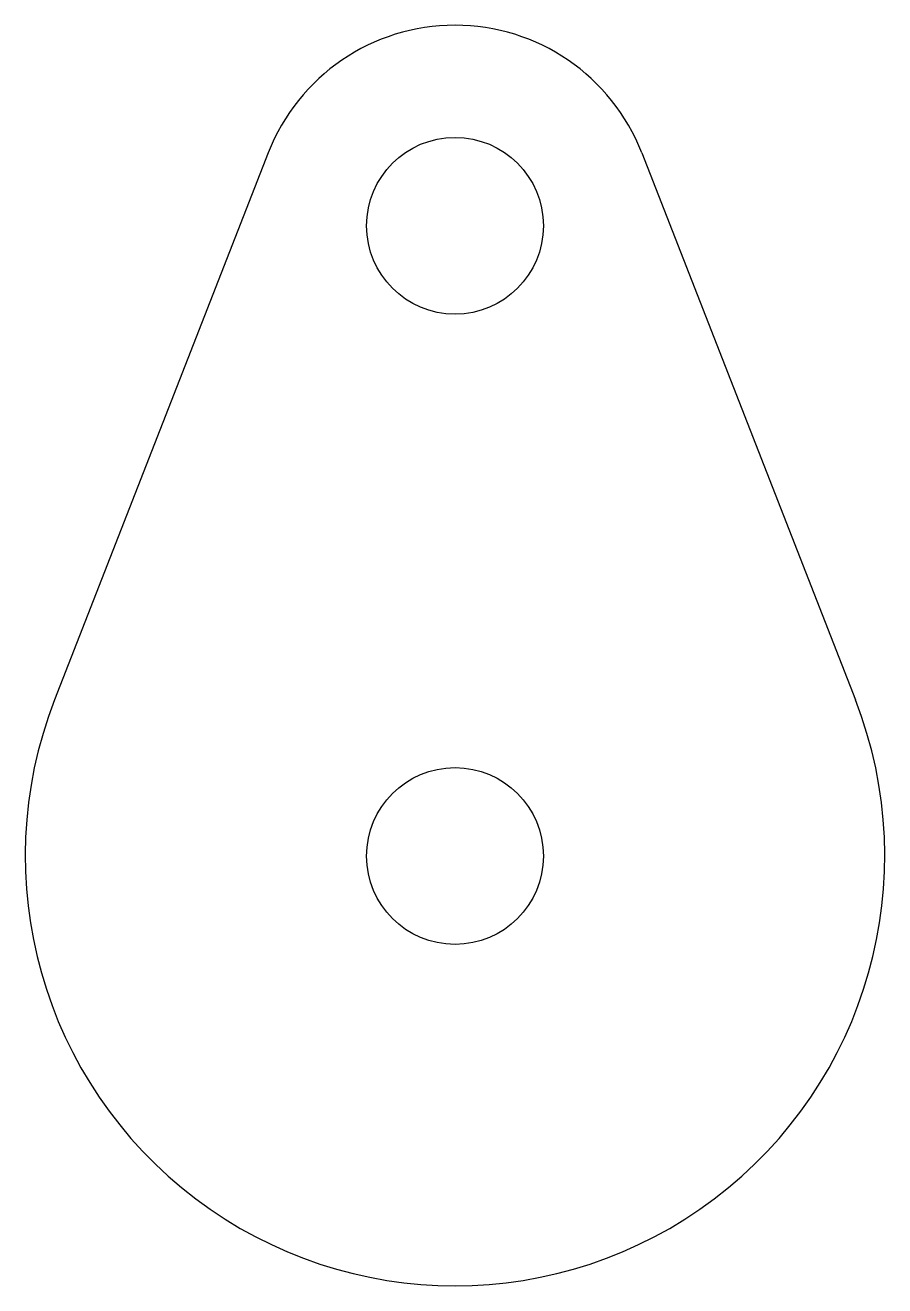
# Model space of a CAD drawing. Extents: x -15 to 15, y -15 to 29.
import ezdxf

# ---------------------------------------------------------------- set-up
doc = ezdxf.new("R2010")
doc.units = 0
doc.header["$MEASUREMENT"] = 0
doc.layers.add('VISIBLE', color=7, linetype='CONTINUOUS')

msp = doc.modelspace()

# ---------------------------------------------------------------- linework, layer by layer
at = {"layer": 'VISIBLE'}
for p, q in [((-6.521, 24.545), (-13.973, 5.455)), ((6.521, 24.545), (13.973, 5.455))]:
    msp.add_line(p, q, dxfattribs=at)
for centre in [(0, 22), (0, 0)]:
    msp.add_circle(centre, 3.085, dxfattribs=at)
for centre, radius, start, end in [((0, 22), 7, 21.3237, 158.6763), ((0, 0), 15, 158.6763, 21.3237)]:
    msp.add_arc(centre, radius, start, end, dxfattribs=at)

doc.saveas('drawing.dxf')
